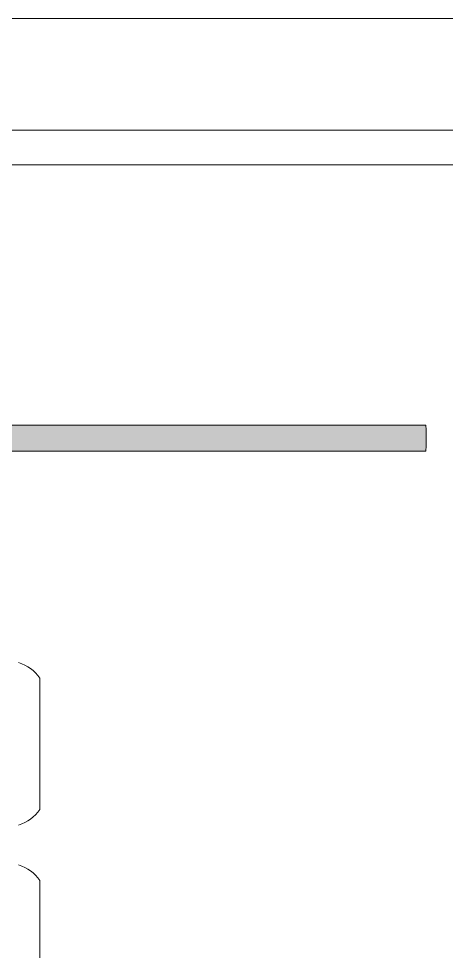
# Model space of a CAD drawing. Header units: metres. Extents: x 1 to 114, y -6 to 62.
# Drawn here: x 76.8 to 79.27, y 56.41 to 61.8 of the extents above; entities that cross this region are included whole.
import ezdxf

# ---------------------------------------------------------------- set-up
doc = ezdxf.new("R2010")
doc.units = ezdxf.units.M
doc.linetypes.add('IMPORT-DASHED2 _4_', pattern=[0.375, 0.25, -0.125])
for name, color, linetype, lineweight in [('AL_MOBILIARIO', 7, 'Continuous', 5), ('ARQ-COTA-50', 7, 'Continuous', 5), ('ARQ-PAR', 7, 'Continuous', 5), ('ARQ-PROJ', 7, 'IMPORT-DASHED2 _4_', 5), ('P-PIPE', 7, 'Continuous', 5)]:
    doc.layers.add(name, color=color, linetype=linetype, lineweight=lineweight)
doc.layers.add('ARQ_1100_BASE_TÉRREO_GARAGEM_dwg', color=7, linetype='Continuous', lineweight=5, true_color=0x767676)

# ---------------------------------------------------------------- blocks, each defined once
blk = doc.blocks.new('ARQ_1100_BASE_TÉRREO_GARAGEM_dwg_cam_p-4197734-PLANTA BAIXA GERAL')
at = {"layer": 'AL_MOBILIARIO', "color": 253, "true_color": 0xaaaaaa}
for p, q in [((14.6185, -24.6687), (15.4869, -24.6687)), ((15.9543, -24.6687), (16.8227, -24.6687))]:
    blk.add_line(p, q, dxfattribs=at)
for centre, start, end in [((14.774, -24.8895), 125.15577, 162.61654), ((15.3314, -24.8895), 17.38346, 54.84424), ((16.1098, -24.8895), 125.15577, 162.61654)]:
    blk.add_arc(centre, 0.27, start, end, dxfattribs=at)
blk = doc.blocks.new('ARQ_1100_BASE_TÉRREO_GARAGEM_dwg-4178582-PLANTA BAIXA GERAL')
at = {"layer": 'ARQ-COTA-50', "color": 253, "true_color": 0xaaaaaa, "flags": 128}
blk.add_lwpolyline([(76.7987, 61.7961), (52.9158, 61.7961), (27.773, 61.7961)], dxfattribs=at)
at = {"layer": 'ARQ-PAR', "color": 253, "true_color": 0xaaaaaa, "flags": 128}
for points in [[(52.9158, 59.3718), (52.9158, 61.1518), (76.7987, 61.1518), (86.6587, 54.2672), (90.7707, 50.0787), (94.0326, 45.6153), (94.0326, 0), (93.8326, 0), (52.8326, 0), (52.8326, 0.2), (93.8326, 0.2), (93.8326, 45.55), (93.8326, 0.2)], [(48.6158, 51.9018), (42.4658, 51.9018), (53.1158, 51.9018), (53.1158, 60.9518), (76.7358, 60.9518), (86.529, 54.1138), (90.6178, 49.949), (93.8326, 45.55)]]:
    blk.add_lwpolyline(points, dxfattribs=at)
at = {"layer": 'ARQ-PROJ', "color": 253, "true_color": 0xaaaaaa, "flags": 128}
blk.add_lwpolyline([(55.1158, 60.9518), (76.8008, 60.9518), (76.8008, 49.9018), (55.1158, 49.9018)], close=True, dxfattribs=at)
at = {"xscale": 0.8746343466423241, "yscale": 0.8746343466423241, "zscale": 0.8746343466423241, "rotation": 270}
blk.add_blockref('ARQ_1100_BASE_TÉRREO_GARAGEM_dwg_cam_p-4197734-PLANTA BAIXA GERAL', (80.0698, 70.7754), dxfattribs=at)

msp = doc.modelspace()

# ---------------------------------------------------------------- hatches: boundary and pattern name
at = {"layer": 'P-PIPE', "true_color": 0x804040}
for points in [[(79.1552, 59.375), (79.1544, 59.45), (75.846, 59.4472), (75.846, 59.375), (79.1552, 59.375)], [(77.4229, 59.3), (79.1546, 59.3026), (79.1552, 59.375), (75.846, 59.3742), (75.846, 59.3), (75.9267, 59.3)]]:
    msp.add_hatch(color=17, dxfattribs=at).paths.add_polyline_path(points)

# ---------------------------------------------------------------- linework, layer by layer
at = {"layer": 'P-PIPE'}
for p, q in [((79.1544, 59.45), (75.846, 59.45)), ((75.846, 59.3), (79.1544, 59.3))]:
    msp.add_line(p, q, dxfattribs=at)
for start_param, end_param in [(4.712389, 6.283185), (3.141593, 4.712389)]:
    msp.add_ellipse((79.1544, 59.375), major_axis=(0, 0.075), ratio=0.01, start_param=start_param, end_param=end_param, dxfattribs=at)

# ---------------------------------------------------------------- block references
at = {"layer": 'ARQ_1100_BASE_TÉRREO_GARAGEM_dwg', "color": 253, "true_color": 0xaaaaaa}
msp.add_blockref('ARQ_1100_BASE_TÉRREO_GARAGEM_dwg-4178582-PLANTA BAIXA GERAL', (18.4302, 0), dxfattribs=at)

doc.saveas('drawing.dxf')
